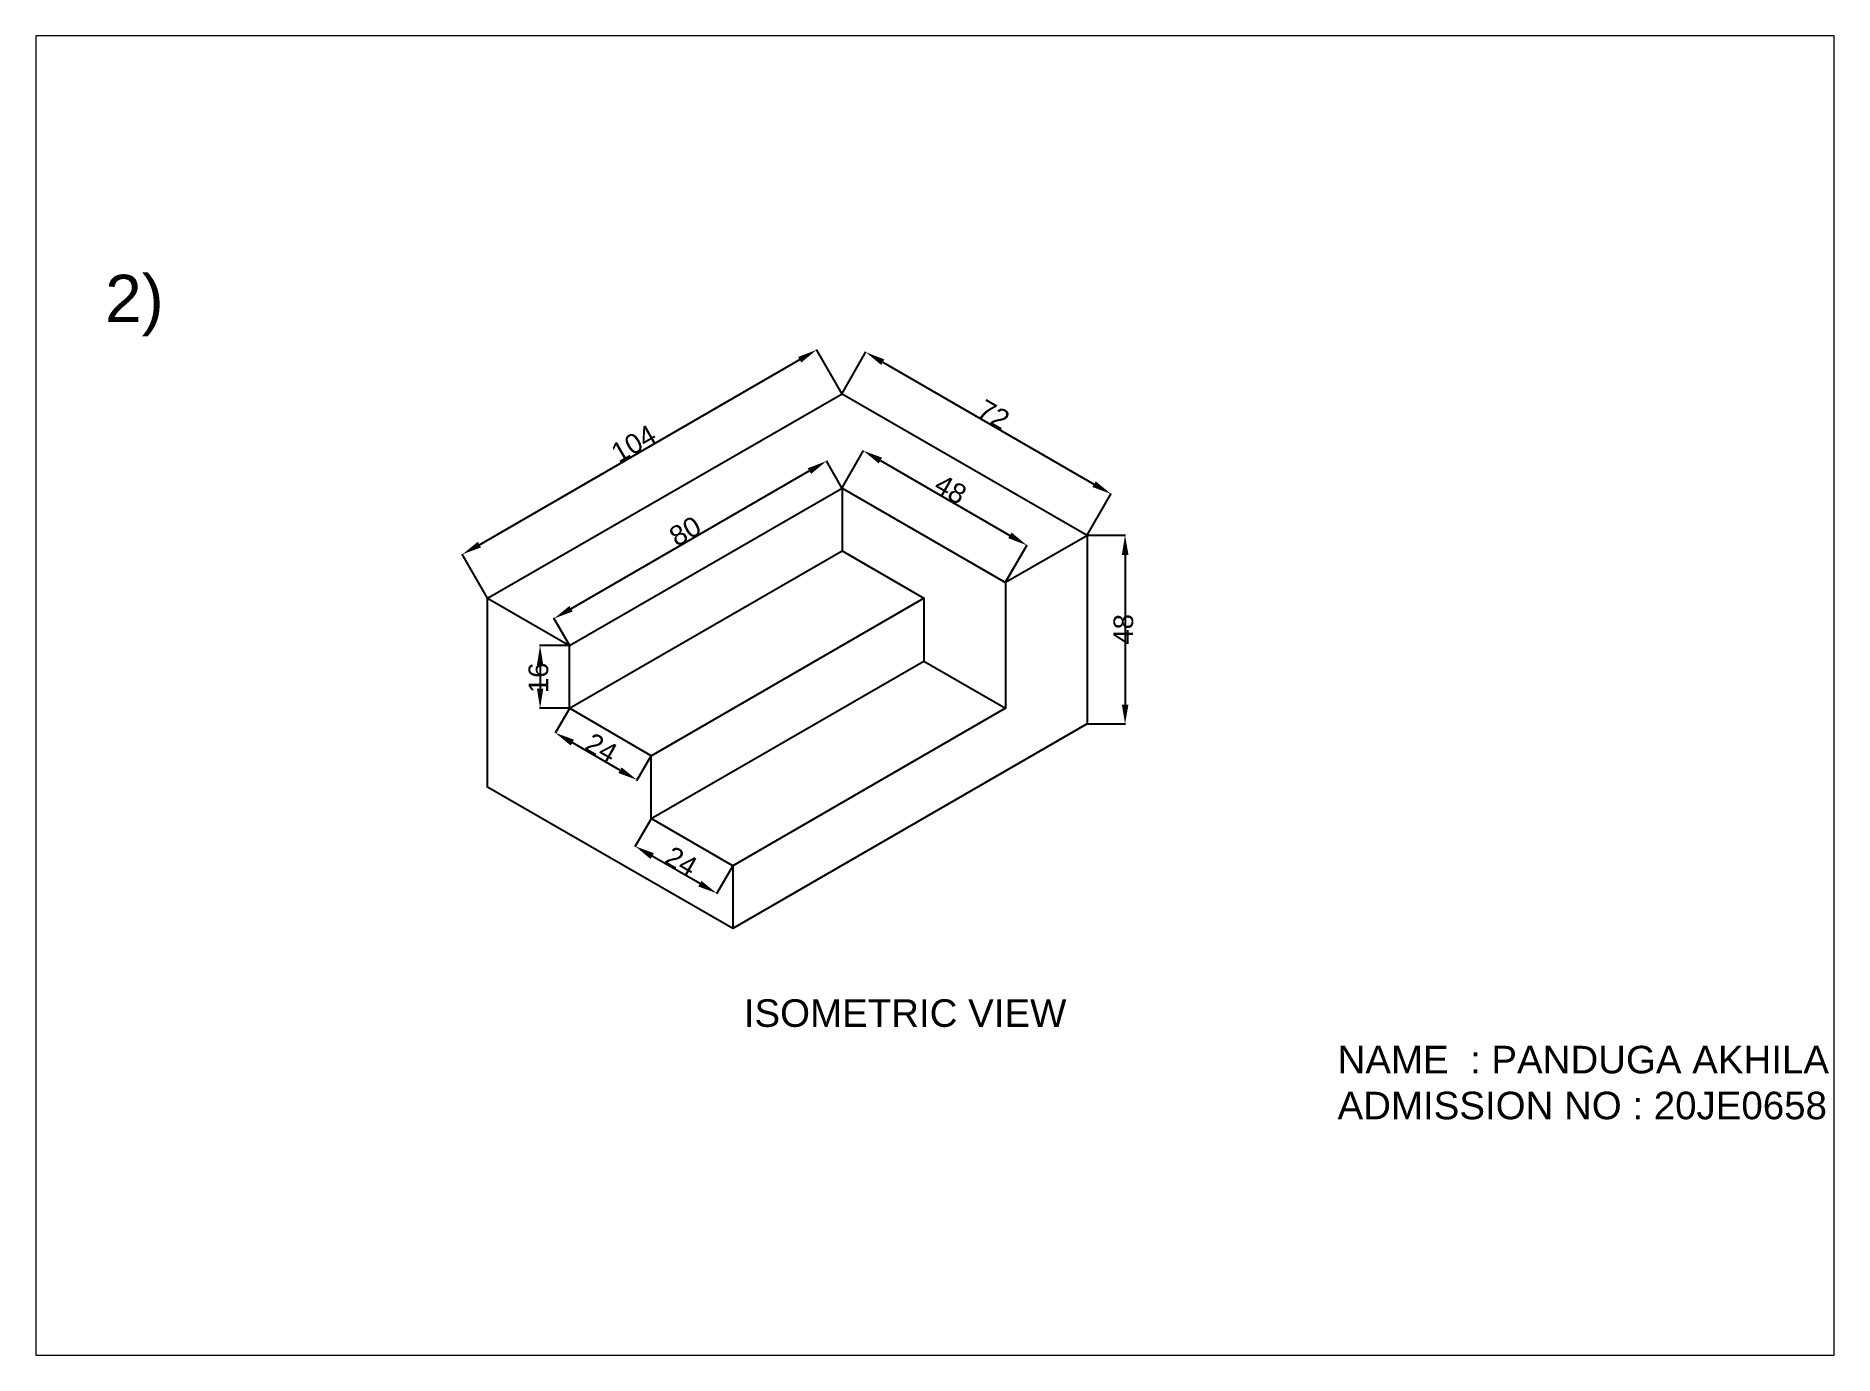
# Paper-space layout 'Layout2' of a CAD drawing. Header units: millimetres. Extents: x 19 to 231, y 20 to 176.
# The model-space entities are those that its viewports show. They can reach past a viewport. Long polylines and large blocks are cut down to what shows.
import ezdxf

# ---------------------------------------------------------------- set-up
doc = ezdxf.new("R2010")
doc.units = ezdxf.units.MM
doc.layers.add('PDF_0', color=7, linetype='Continuous')
doc.layers.add('PDF_Text', color=7, linetype='Continuous')
doc.styles.add('PDF Arial', font='arial.ttf')
doc.styles.get("Standard").update_dxf_attribs({"font": 'arial.ttf'})

msp = doc.modelspace()

# ---------------------------------------------------------------- linework, layer by layer
for p, q in [((4676.1, 2948.3), (4884.6, 3068.2)), ((4884.6, 3068.2), (4883.9, 3067.8)), ((3982.8, 2227.4), (3982.8, 2068.3)), ((3982.8, 2068.3), (3982.8, 2068.3))]:
    msp.add_line(p, q)
at = {"layer": 'PDF_0', "lineweight": 25}
for points in [[(4259.7, 3428.3), (4195.4, 3540)], [(4260.4, 3428.3), (4321.3, 3533.9)], [(3338.3, 3043.8), (4152.8, 3514.3)], [(4364, 3508.2), (4900.8, 3198.2)], [(4259.7, 3188.7), (4220.5, 3257.1)], [(4260.4, 3188.7), (4315.2, 3283.5)], [(4357.9, 3257.7), (4686.9, 3067.5)], [(3571.2, 2881.3), (4177.1, 3231.3)], [(3359.3, 2907.7), (3567.2, 2787.9), (4260.4, 3188), (4676.1, 2947.7), (4676.1, 2628.1), (3982.8, 2228), (3775, 2347.9), (3775, 2507.6), (3567.2, 2628.1), (3567.2, 2787.9)], [(4260.4, 3188), (4260.4, 3028.2), (4468.2, 2907.7), (4468.2, 2748), (4676.1, 2628.1)], [(4883.9, 3068.2), (4944.8, 3173.8)], [(4884.6, 3068.2), (4981.4, 3068.2)], [(3358.6, 2908.4), (3294.3, 3020.1)], [(3567.2, 2628.1), (4260.4, 3028.2)], [(4676.1, 2948.3), (4730.9, 3043.8)], [(4980, 3018.1), (4980, 2637.6)], [(3738.4, 2444.7), (3775, 2507.6), (4468.2, 2907.7)], [(3567.2, 2788.6), (3527.2, 2857)], [(3566.5, 2787.9), (3491.3, 2787.9)], [(3775, 2347.9), (4468.2, 2748)], [(3492.7, 2737.8), (3492.7, 2678.2)], [(3566.5, 2628.1), (3491.3, 2628.1)], [(3567.2, 2627.5), (3530.6, 2564.5)], [(4884.6, 2588.2), (4981.4, 2588.2)], [(3695.8, 2471.1), (3574.6, 2540.8)], [(3775, 2347.2), (3733.7, 2276.1)], [(3898.9, 2182.7), (3777.7, 2252.4)], [(3982.8, 2227.4), (3941.5, 2156.3)]]:
    msp.add_lwpolyline(points, dxfattribs=at)
msp.add_lwpolyline([(4260.4, 3427.7), (4883.9, 3068.2), (4883.9, 2588.2), (3982.8, 2068.3), (3359.3, 2427.7), (3359.3, 2907.7)], close=True, dxfattribs=at)
at = {"layer": 'PDF_0', "transparency": 33554559}
for points in [[(4148.7, 3521.1), (4156.8, 3506.9), (4196.1, 3539.4)], [(4368, 3515), (4359.9, 3500.8), (4320.7, 3533.3)], [(4173.1, 3238.1), (4181.9, 3223.9), (4220.5, 3256.4)], [(4362, 3265.2), (4353.8, 3250.3), (4314.6, 3282.8)], [(4905.6, 3204.9), (4896.8, 3190.7), (4944.2, 3173.1)], [(4691.6, 3074.9), (4682.8, 3060.7), (4730.2, 3042.5)], [(4971.9, 3018.1), (4988.8, 3018.1), (4980, 3068.2)], [(3334.3, 3051.3), (3342.4, 3037), (3295, 3019.4)], [(3567.2, 2888.1), (3575.3, 2873.9), (3527.9, 2856.3)], [(3484.6, 2737.8), (3500.8, 2737.8), (3492.7, 2787.9)], [(3484.6, 2678.2), (3500.8, 2678.2), (3492.7, 2628.1)], [(4971.9, 2637.6), (4988.8, 2637.6), (4980, 2588.2)], [(3578.7, 2548.2), (3570.5, 2533.4), (3531.3, 2565.8)], [(3699.9, 2477.8), (3691.7, 2463.6), (3739.1, 2446)], [(3781.8, 2259.8), (3773.6, 2245), (3734.4, 2277.4)], [(3902.9, 2189.4), (3894.8, 2175.2), (3942.2, 2157.6)]]:
    msp.add_solid(points, dxfattribs=at)

# ---------------------------------------------------------------- texts
at = {"insert": (5520.4, 1770.1), "char_height": 70, "attachment_point": 1}
msp.add_mtext('NAME  : PANDUGA AKHILA\\PADMISSION NO : 20JE0658', dxfattribs=at)
at = {"layer": 'PDF_Text', "attachment_point": 7, "style": 'PDF Arial'}
for s, insert, char_height in [('2)', (2386.5, 3573.9), 120.02), ('ISOMETRIC VIEW', (4010.6, 1817.3), 70.013)]:
    msp.add_mtext(s, dxfattribs=dict(at, insert=insert, char_height=char_height))
at = {"layer": 'PDF_Text', "char_height": 50.01, "attachment_point": 7, "style": 'PDF Arial'}
for s, insert, rotation in [('72', (4599.6, 3372.8), 330.0676), ('104', (3692.8, 3249.6), 29.9927), ('48', (4490.2, 3181.9), 330.315), ('80', (3840.4, 3037), 29.685), ('48', (5001.4, 2789.9), 90), ('16', (3514, 2666.7), 90), ('24', (3602.4, 2525.2), 330.315), ('24', (3805.5, 2236.8), 330.315)]:
    msp.add_mtext(s, dxfattribs=dict(at, insert=insert, rotation=rotation))

psp = doc.layouts.new('Layout2')

# ---------------------------------------------------------------- viewports
at = {"layer": '0'}
psp.add_viewport(center=(124.94, 97.5), size=(212.72, 156), view_center_point=(4496.78, 2660.6), view_height=3353.0394, dxfattribs=at)

doc.saveas('drawing.dxf')
